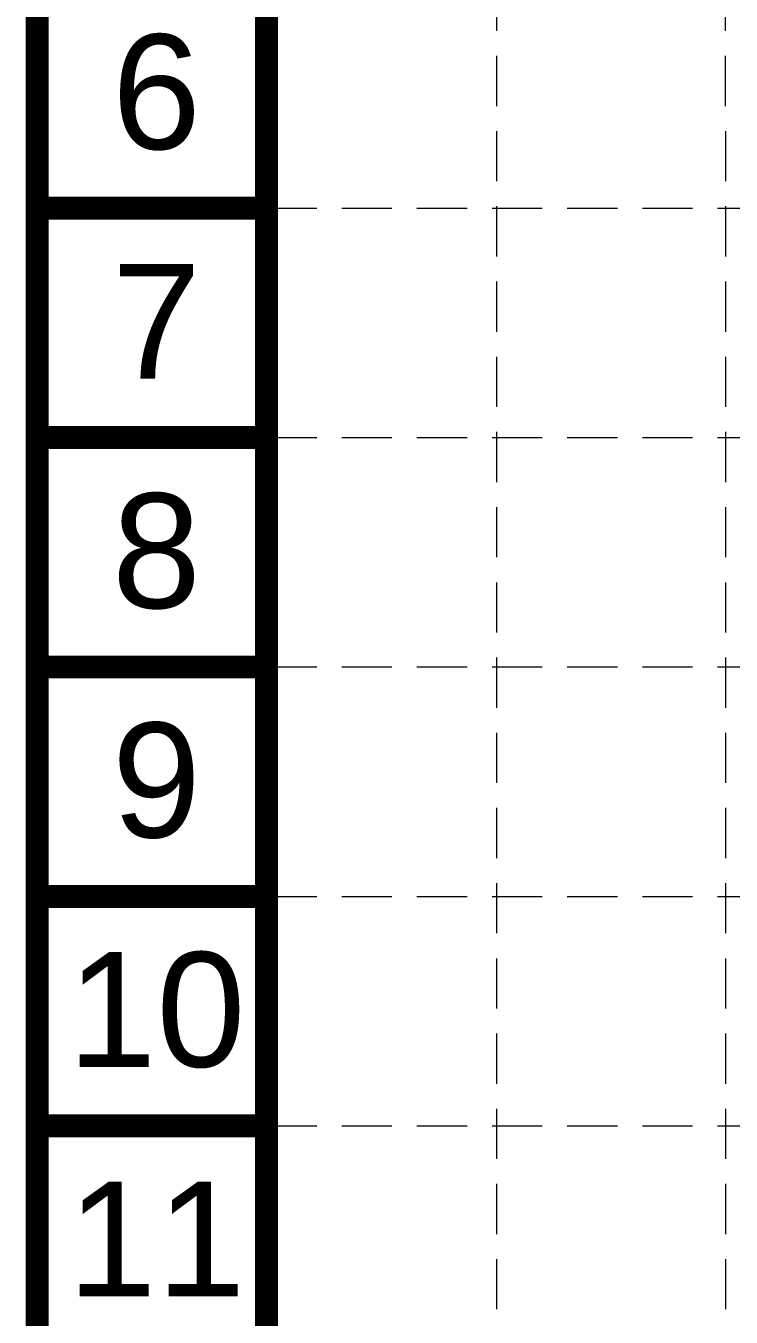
# Model space of a CAD drawing. Extents: x 2140663 to 2528301, y 336313 to 7007653.
# Drawn here: x 2527200.1 to 2527284.6, y 7007327.1 to 7007481.6 of the extents above; entities that cross this region are included whole.
import ezdxf
from ezdxf.enums import TextEntityAlignment as Align

# ---------------------------------------------------------------- set-up
doc = ezdxf.new("R2010")
doc.units = 0
doc.header["$MEASUREMENT"] = 0
doc.linetypes.add('HIDDEN', pattern=[0.375, 0.25, -0.125])
doc.layers.add('BASE', color=7, linetype='Continuous')
doc.layers.add('GRID', color=254, linetype='HIDDEN')
doc.styles.get("Standard").update_dxf_attribs({"font": 'ARIAL.TTF'})

msp = doc.modelspace()

# ---------------------------------------------------------------- linework, layer by layer
at = {"layer": 'BASE', "const_width": 2.75}
for points in [[(2528299.79, 7005894.74), (2528299.79, 7007652.02), (2527201.49, 7007652.02), (2527201.49, 7005894.74)], [(2528272.33, 7005922.2), (2528272.33, 7007624.56), (2527228.95, 7007624.56), (2527228.95, 7005922.2)]]:
    msp.add_lwpolyline(points, close=True, dxfattribs=at)
for points in [[(2527228.95, 7007459.82), (2527201.49, 7007459.82)], [(2527228.95, 7007432.36), (2527201.49, 7007432.36)], [(2527228.95, 7007404.9), (2527201.49, 7007404.9)], [(2527228.95, 7007377.45), (2527201.49, 7007377.45)], [(2527228.95, 7007349.99), (2527201.49, 7007349.99)]]:
    msp.add_lwpolyline(points, dxfattribs=at)
at = {"layer": 'GRID', "color": 253, "linetype": 'HIDDEN', "lineweight": 0, "ltscale": 24}
for p, q in [((2527256.66, 7006032.03), (2527256.51, 7007623.53)), ((2527284.23, 7006032.03), (2527283.89, 7007623.52)), ((2527228.95, 7007459.82), (2528272.33, 7007459.82)), ((2527228.95, 7007432.36), (2528272.33, 7007432.36)), ((2527228.95, 7007404.9), (2528272.33, 7007404.9)), ((2527228.95, 7007377.45), (2528272.33, 7007377.45)), ((2527228.95, 7007349.99), (2528272.33, 7007349.99))]:
    msp.add_line(p, q, dxfattribs=at)

# ---------------------------------------------------------------- texts
at = {"layer": 'BASE'}
for s, height, p in [('6', 13.73, (2527215.76, 7007473.74)), ('7', 13.73, (2527215.76, 7007446.28)), ('8', 13.73, (2527215.76, 7007418.82)), ('9', 13.73, (2527215.76, 7007391.37)), ('10', 13.729, (2527215.76, 7007363.91)), ('11', 13.729, (2527215.76, 7007336.45))]:
    msp.add_text(s, height=height, dxfattribs=at).set_placement(p, align=Align.MIDDLE_CENTER)

doc.saveas('drawing.dxf')
